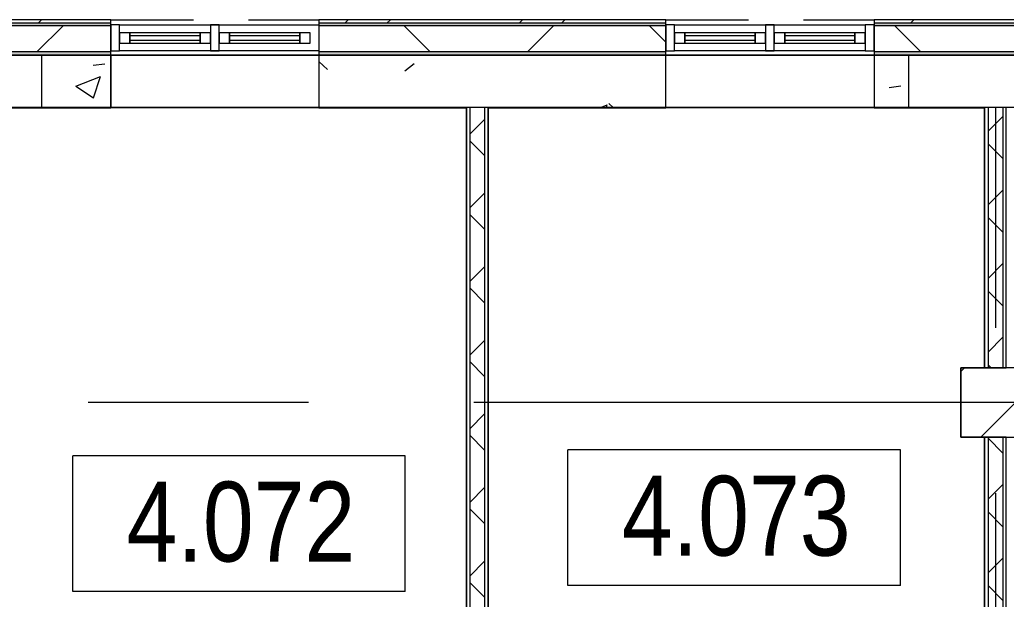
# Model space of a CAD drawing. Header units: millimetres. Extents: x 48966 to 294585, y -43515 to 30344.
# Drawn here: x 72307 to 77994, y 22583 to 25922 of the extents above; entities that cross this region are included whole.
import ezdxf

# ---------------------------------------------------------------- set-up
doc = ezdxf.new("R2010")
doc.units = ezdxf.units.MM
doc.linetypes.add('Осевые', pattern=[6350, 1270, -952.5, 3175, -952.5])
doc.linetypes.add('Сверху', pattern=[793.75, 476.25, -317.5])
for name, color, linetype, lineweight in [('Импосты витража', 7, 'Continuous', 9), ('Импосты витража-1', 7, 'Continuous', 18), ('Марки помещений', 7, 'Continuous', 9), ('Обобщенные модели', 7, 'Continuous', 9), ('Обобщенные модели-1', 7, 'Continuous', 18), ('Общие ребра', 7, 'Continuous', 9), ('Окна', 7, 'Continuous', 9), ('Окна-1', 7, 'Сверху', 9), ('Окна-2', 7, 'Continuous', 18), ('Оси-2', 7, 'Осевые', 9), ('Перекрытия', 7, 'Continuous', 9), ('Стены', 7, 'Continuous', 9), ('Стены-1', 7, 'Continuous', 18), ('Штриховка разреза-1', 7, 'Continuous', 9)]:
    doc.layers.add(name, color=color, linetype=linetype, lineweight=lineweight)
doc.styles.add('Arial Narrow_1', font='Arial Narrow.ttf', dxfattribs={"height": 460})
pattern_1 = [(45, (0, 0), (-212.132, 212.132), []), (135, (0, 0), (-212.132, -212.132), [])]
pattern_2 = [(0, (0, 0), (812.8, 203.2), [67.056, -542.544, 67.056, -542.544, -3251.2]), (0, (0, 0), (812.8, 203.2), [-1219.2, 67.056, -1152.144, 67.056, -542.544, -1422.4]), (0, (0, 0), (812.8, 203.2), [-3048, 67.056, -339.344, 67.056, -948.944]), (120, (304.8, 101.6), (-582.37636, 602.30545), [67.056, -542.544, 67.056, -542.544, -3251.2]), (120, (304.8, 101.6), (-582.37636, 602.30545), [-1219.2, 67.056, -1152.144, 67.056, -542.544, -1422.4]), (120, (304.8, 101.6), (-582.37636, 602.30545), [-3048, 67.056, -339.344, 67.056, -948.944]), (240, (406.4, 508), (-230.42364, -805.50545), [67.056, -542.544, 67.056, -542.544, -3251.2]), (240, (406.4, 508), (-230.42364, -805.50545), [-1219.2, 67.056, -1152.144, 67.056, -542.544, -1422.4]), (240, (406.4, 508), (-230.42364, -805.50545), [-3048, 67.056, -339.344, 67.056, -948.944])]
pattern_3 = [(50, (0, 0), (1457.472, -127.512), [152.4, -1676.4]), (355, (0, 0), (-281.942, 1528.454), [121.92, -1341.12]), (100.451, (121.5, -10.6), (1175.54, 1400.933), [129.52, -1424.72]), (46.184, (0, 406.4), (2168.632, -336.34), [228.6, -2514.6]), (96.636, (180.7, 378.4), (1899.22, 1979.42), [194.28, -2137.08]), (351.184, (0, 406.4), (1899.24, 1979.4), [182.88, -2011.68]), (21, (203.2, 304.8), (1212.915, -818.121), [152.4, -1676.4]), (326, (203.2, 304.8), (494.417, 1473.504), [121.92, -1341.12]), (71.451, (304.3, 236.6), (1707.337, 655.37), [129.52, -1424.72]), (37.5, (0, 0), (24.7094, 676.4402), [67.056, -1257.808, 67.056, -1294.384, -1346.2]), (37.5, (0, 0), (24.7094, 676.4402), [-2686.304, 67.056, -1279.144]), (7.5, (0, 0), (534.558, 801.444), [67.056, -709.168, 67.056, -1227.328, -513.08]), (7.5, (0, 0), (534.558, 801.444), [-2070.608, 67.056, -446.024]), (327.5, (-453.14, 0), (1084.7275, -45.8312), [67.056, -440.944, 67.056, -1517.904, -2103.12]), (327.5, (-453.14, 0), (1084.7275, -45.8312), [-2092.96, 67.056, -2036.064]), (317.5, (-656.3, 0), (1185.035, 203.414), [67.056, -593.344, 67.056, -985.52, -1493.52]), (317.5, (-656.3, 0), (1185.035, 203.414), [-1712.976, 67.056, -1426.464])]

# ---------------------------------------------------------------- blocks, each defined once
blk = doc.blocks.new('Обобщенные модели 6 - Обобщенные модели 6-1062437-План 4-го этажа на отм_ _8_400')
at = {"layer": 'Обобщенные модели'}
h = blk.add_hatch(dxfattribs=at)
h.set_pattern_fill('FP_7', color=256, style=0, pattern_type=2)
h.set_pattern_definition([(45, (0, 0), (-493.914, 493.914), []), (45, (493.9, 0), (-493.914, 493.914), [873.125, -174.625, 6.706, -167.919])])
h.paths.add_polyline_path([(82131.6, -24482.9), (82131.6, -24082.9), (81731.6, -24082.9), (81731.6, -24482.9)], flags=0)
h.paths.add_polyline_path([(82131.6, 23517.1), (82131.6, 23917.1), (81731.6, 23917.1), (81731.6, 23517.1)], flags=0)
h.paths.add_polyline_path([(78131.6, 23517.1), (78131.6, 23917.1), (77731.6, 23917.1), (77731.6, 23517.1)], flags=0)
h.paths.add_polyline_path([(71731.6, 23517.1), (72131.6, 23517.1), (72131.6, 23917.1), (71731.6, 23917.1)], flags=0)
h.paths.add_polyline_path([(65731.6, 23517.1), (66131.6, 23517.1), (66131.6, 23917.1), (65731.6, 23917.1)], flags=0)
at = {"layer": 'Обобщенные модели-1'}
for p, q in [((78131.6, 23917.1), (77731.6, 23917.1)), ((77731.6, 23917.1), (77731.6, 23517.1)), ((77731.6, 23517.1), (78131.6, 23517.1))]:
    blk.add_line(p, q, dxfattribs=at)
blk = doc.blocks.new('M_Окно-Квадратный проем - 1200 x 11450 mm-V1-План 4-го этажа на отм_ _8_400')
at = {"layer": 'Окна'}
for p, q in [((-608.2, -102.5), (-608.2, 102.5)), ((591.8, 102.5), (591.8, -102.5))]:
    blk.add_line(p, q, dxfattribs=at)
at = {"layer": 'Окна-1'}
for p, q in [((-608.2, 102.5), (591.8, 102.5)), ((591.8, -102.5), (-608.2, -102.5))]:
    blk.add_line(p, q, dxfattribs=at)
blk = doc.blocks.new('M_Окно-Квадратный проем - 1200 x 11450 mm-V2-План 4-го этажа на отм_ _8_400')
at = {"layer": 'Окна'}
for p, q in [((-608.2, -150), (-608.2, 150)), ((591.8, 150), (591.8, -150))]:
    blk.add_line(p, q, dxfattribs=at)
at = {"layer": 'Окна-1'}
for p, q in [((-608.2, 150), (591.8, 150)), ((591.8, -150), (-608.2, -150))]:
    blk.add_line(p, q, dxfattribs=at)
blk = doc.blocks.new('Прямоугольный импост - Прямоугольный импост 1-2125131-План 4-го этажа на отм_ _8_400')
at = {"layer": 'Импосты витража-1'}
for p, q in [((0, 75), (-50, 75)), ((-50, 75), (-50, -75)), ((0, -75), (0, 75)), ((-50, -75), (0, -75))]:
    blk.add_line(p, q, dxfattribs=at)
blk = doc.blocks.new('Панель окно - Верхнее левое-8278212-План 4-го этажа на отм_ _8_400')
at = {"layer": 'Окна'}
for p, q in [((202.5, 30), (-202.5, 30)), ((-202.5, 30), (-202.5, -30)), ((202.5, -30), (202.5, 30)), ((-202.5, -30), (202.5, -30))]:
    blk.add_line(p, q, dxfattribs=at)
at = {"layer": 'Окна-2'}
for p, q in [((-202.5, 30), (-262.5, 30)), ((-262.5, 30), (-262.5, -30)), ((-202.5, -30), (-202.5, 30)), ((202.5, 12.5), (-202.5, 12.5)), ((-202.5, 12.5), (-202.5, -12.5)), ((202.5, 30), (202.5, -30)), ((262.5, 30), (202.5, 30)), ((202.5, -12.5), (202.5, 12.5)), ((262.5, -30), (262.5, 30)), ((-262.5, -30), (-202.5, -30)), ((-202.5, -12.5), (202.5, -12.5)), ((202.5, -30), (262.5, -30))]:
    blk.add_line(p, q, dxfattribs=at)
blk = doc.blocks.new('Панель окно - Верхнее правое-8278211-План 4-го этажа на отм_ _8_400')
at = {"layer": 'Окна'}
for p, q in [((202.5, 30), (-202.5, 30)), ((-202.5, 30), (-202.5, -30)), ((202.5, -30), (202.5, 30)), ((-202.5, -30), (202.5, -30))]:
    blk.add_line(p, q, dxfattribs=at)
at = {"layer": 'Окна-2'}
for p, q in [((-202.5, 30), (-262.5, 30)), ((-262.5, 30), (-262.5, -30)), ((-202.5, -30), (-202.5, 30)), ((202.5, 12.5), (-202.5, 12.5)), ((-202.5, 12.5), (-202.5, -12.5)), ((202.5, 30), (202.5, -30)), ((262.5, 30), (202.5, 30)), ((202.5, -12.5), (202.5, 12.5)), ((262.5, -30), (262.5, 30)), ((-262.5, -30), (-202.5, -30)), ((-202.5, -12.5), (202.5, -12.5)), ((202.5, -30), (262.5, -30))]:
    blk.add_line(p, q, dxfattribs=at)
blk = doc.blocks.new('Прямоугольный импост - Прямоугольный импост 1-2125229-План 4-го этажа на отм_ _8_400')
at = {"layer": 'Импосты витража-1'}
for p, q in [((-50, 75), (0, 75)), ((-50, -75), (-50, 75)), ((0, 75), (0, -75)), ((0, -75), (-50, -75))]:
    blk.add_line(p, q, dxfattribs=at)
blk = doc.blocks.new('Прямоугольный импост - Прямоугольный импост 1-2108640-План 4-го этажа на отм_ _8_400')
at = {"layer": 'Импосты витража-1'}
for p, q in [((-25, 75), (25, 75)), ((-25, -75), (-25, 75)), ((25, 75), (25, -75)), ((25, -75), (-25, -75))]:
    blk.add_line(p, q, dxfattribs=at)
blk = doc.blocks.new('Прямоугольный импост - Прямоугольный импост 1-V5-План 4-го этажа на отм_ _8_400')
at = {"layer": 'Импосты витража'}
for p, q in [((76081.6, 25742.1), (76081.6, 25892.1)), ((76081.6, 25892.1), (76631.6, 25892.1)), ((76631.6, 25742.1), (76081.6, 25742.1))]:
    blk.add_line(p, q, dxfattribs=at)
blk = doc.blocks.new('Прямоугольный импост - Прямоугольный импост 1-2125097-План 4-го этажа на отм_ _8_400')
at = {"layer": 'Импосты витража'}
for p, q in [((99481.6, 25742.1), (99481.6, 25892.1)), ((99481.6, 25892.1), (100031.6, 25892.1)), ((100031.6, 25742.1), (99481.6, 25742.1))]:
    blk.add_line(p, q, dxfattribs=at)
blk = doc.blocks.new('Прямоугольный импост - Прямоугольный импост 1-2167323-План 4-го этажа на отм_ _8_400')
at = {"layer": 'Импосты витража'}
for p, q in [((67031.6, 25892.1), (67631.6, 25892.1)), ((67631.6, 25892.1), (67631.6, 25742.1)), ((67631.6, 25742.1), (67031.6, 25742.1))]:
    blk.add_line(p, q, dxfattribs=at)
blk = doc.blocks.new('Марка помещения_Р - Марка помещения-4575829-План 4-го этажа на отм_ _8_400')
at = {"layer": 'Марки помещений'}
for p, q in [((-4.79375, -1.95625), (-4.79375, 1.95625)), ((4.79375, 1.95625), (-4.79375, 1.95625)), ((4.79375, -1.95625), (4.79375, 1.95625)), ((4.79375, -1.95625), (-4.79375, -1.95625))]:
    blk.add_line(p, q, dxfattribs=at)

msp = doc.modelspace()

# ---------------------------------------------------------------- hatches: boundary and pattern name
at = {"layer": 'Штриховка разреза-1'}
h = msp.add_hatch(dxfattribs=at)
h.set_pattern_fill('FP_3', color=256, style=0, pattern_type=2)
h.set_pattern_definition([(45, (0, 0), (-707.107, 707.107), []), (135, (0, 0), (-707.107, -707.107), [])])
h.paths.add_polyline_path([(94631.6, 25737.1), (96431.6, 25737.1), (96431.6, 25887.1), (94631.6, 25887.1)], flags=0)
h.paths.add_polyline_path([(62013.6, 25737.1), (66431.6, 25737.1), (66431.6, 25887.1), (62015.3, 25887.1), (62013.6, 25831.1)], flags=0)
h.paths.add_polyline_path([(97631.6, 25737.1), (99431.6, 25737.1), (99431.6, 25887.1), (97631.6, 25887.1)], flags=0)
h.paths.add_polyline_path([(87163.9, 25737.1), (93431.6, 25737.1), (93431.6, 25887.1), (83631.6, 25887.1), (83631.6, 25737.1), (83922.9, 25737.1)], flags=0)
h.paths.add_polyline_path([(80681.8, 25737.1), (82431.6, 25737.1), (82431.6, 25887.1), (80431.6, 25887.1), (80431.6, 25737.1)], flags=0)
h.paths.add_polyline_path([(67631.6, 25737.1), (69631.6, 25737.1), (69631.6, 25887.1), (67631.6, 25887.1)], flags=0)
h.paths.add_polyline_path([(70831.6, 25737.1), (72831.6, 25737.1), (72831.6, 25887.1), (70831.6, 25887.1)], flags=0)
h.paths.add_polyline_path([(77440.7, 25737.1), (79231.6, 25737.1), (79231.6, 25887.1), (77231.6, 25887.1), (77231.6, 25737.1)], flags=0)
h.paths.add_polyline_path([(74031.6, 25737.1), (76031.6, 25737.1), (76031.6, 25887.1), (74031.6, 25887.1)], flags=0)
h = msp.add_hatch(dxfattribs=at)
h.set_pattern_fill('FP_1', color=256, style=0, pattern_type=2)
h.set_pattern_definition(pattern_2)
h.paths.add_polyline_path([(62015.3, 25887.1), (66431.6, 25887.1), (66431.6, 25902.1), (62015.8, 25901.7), (62015.3, 25887.1)], flags=0)
h.paths.add_polyline_path([(96431.6, 25887.1), (96431.6, 25902.1), (94631.6, 25902.1), (94631.6, 25887.1)], flags=0)
h.paths.add_polyline_path([(97631.6, 25887.1), (99431.6, 25887.1), (99431.6, 25902.1), (97631.6, 25902.1)], flags=0)
h.paths.add_polyline_path([(87163.9, 25887.1), (93431.6, 25887.1), (93431.6, 25902.1), (83631.6, 25902.1), (83631.6, 25887.1), (83922.9, 25887.1)], flags=0)
h.paths.add_polyline_path([(67631.6, 25887.1), (69631.6, 25887.1), (69631.6, 25902.1), (67631.6, 25902.1)], flags=0)
h.paths.add_polyline_path([(80681.8, 25887.1), (82431.6, 25887.1), (82431.6, 25902.1), (80431.6, 25902.1), (80431.6, 25887.1)], flags=0)
h.paths.add_polyline_path([(70831.6, 25887.1), (72831.6, 25887.1), (72831.6, 25902.1), (70831.6, 25902.1)], flags=0)
h.paths.add_polyline_path([(77440.7, 25887.1), (79231.6, 25887.1), (79231.6, 25902.1), (77231.6, 25902.1), (77231.6, 25887.1)], flags=0)
h.paths.add_polyline_path([(74031.6, 25887.1), (76031.6, 25887.1), (76031.6, 25902.1), (74031.6, 25902.1)], flags=0)
h = msp.add_hatch(dxfattribs=at)
h.set_pattern_fill('FP_2', color=256, style=0, pattern_type=2)
h.set_pattern_definition([(45, (0, 0), (-502.8943, 502.8943), []), (45, (0, 762), (-502.8943, 502.8943), [])])
h.paths.add_polyline_path([(62016.3, 25902.1), (66431.6, 25902.1), (66431.6, 25922.1), (62016.3, 25919.8), (62015.8, 25902.1)], flags=0)
h.paths.add_polyline_path([(96431.6, 25902.1), (96431.6, 25922.1), (94631.6, 25922.1), (94631.6, 25902.1)], flags=0)
h.paths.add_polyline_path([(97631.6, 25902.1), (99431.6, 25902.1), (99431.6, 25922.1), (97631.6, 25922.1)], flags=0)
h.paths.add_polyline_path([(87163.9, 25902.1), (93431.6, 25902.1), (93431.6, 25922.1), (83631.6, 25922.1), (83631.6, 25902.1), (83922.9, 25902.1)], flags=0)
h.paths.add_polyline_path([(67631.6, 25902.1), (69631.6, 25902.1), (69631.6, 25922.1), (67631.6, 25922.1)], flags=0)
h.paths.add_polyline_path([(82431.6, 25902.1), (82431.6, 25922.1), (80431.6, 25922.1), (80431.6, 25902.1), (80681.8, 25902.1)], flags=0)
h.paths.add_polyline_path([(77440.7, 25902.1), (79231.6, 25902.1), (79231.6, 25922.1), (77231.6, 25922.1), (77231.6, 25902.1)], flags=0)
h.paths.add_polyline_path([(70831.6, 25902.1), (72831.6, 25902.1), (72831.6, 25922.1), (70831.6, 25922.1)], flags=0)
h.paths.add_polyline_path([(74031.6, 25902.1), (76031.6, 25902.1), (76031.6, 25922.1), (74031.6, 25922.1)], flags=0)
h = msp.add_hatch(dxfattribs=at)
h.set_pattern_fill('FP_1', color=256, style=0, pattern_type=2)
h.set_pattern_definition(pattern_2)
h.paths.add_polyline_path([(74199.7, 25717.1), (76031.6, 25717.1), (76031.6, 25737.1), (74031.6, 25737.1), (74031.6, 25717.1)], flags=0)
h.paths.add_polyline_path([(96431.6, 25717.1), (96431.6, 25737.1), (94631.6, 25737.1), (94631.6, 25717.1)], flags=0)
h.paths.add_polyline_path([(62016.3, 25717.1), (66431.6, 25717.1), (66431.6, 25737.1), (62013.6, 25737.1), (62013.6, 25717.1)], flags=0)
h.paths.add_polyline_path([(97631.6, 25717.1), (99431.6, 25717.1), (99431.6, 25737.1), (97631.6, 25737.1)], flags=0)
h.paths.add_polyline_path([(87163.9, 25717.1), (93431.6, 25717.1), (93431.6, 25737.1), (83631.6, 25737.1), (83631.6, 25717.1), (83922.9, 25717.1)], flags=0)
h.paths.add_polyline_path([(67631.6, 25717.1), (69631.6, 25717.1), (69631.6, 25737.1), (67631.6, 25737.1)], flags=0)
h.paths.add_polyline_path([(80681.8, 25717.1), (82431.6, 25717.1), (82431.6, 25737.1), (80431.6, 25737.1), (80431.6, 25717.1)], flags=0)
h.paths.add_polyline_path([(70831.6, 25717.1), (72831.6, 25717.1), (72831.6, 25737.1), (70831.6, 25737.1)], flags=0)
h.paths.add_polyline_path([(77440.7, 25717.1), (79231.6, 25717.1), (79231.6, 25737.1), (77231.6, 25737.1), (77231.6, 25717.1)], flags=0)
h = msp.add_hatch(dxfattribs=at)
h.set_pattern_fill('FP_8', color=256, style=0, pattern_type=2)
h.set_pattern_definition(pattern_3)
h.paths.add_polyline_path([(72431.6, 25417.1), (72831.6, 25417.1), (72831.6, 25717.1), (72431.6, 25717.1)], flags=0)
h = msp.add_hatch(dxfattribs=at)
h.set_pattern_fill('FP_8', color=256, style=0, pattern_type=2)
h.set_pattern_definition(pattern_3)
h.paths.add_polyline_path([(75820.2, 25417.1), (76031.6, 25417.1), (76031.6, 25717.1), (74031.6, 25717.1), (74031.6, 25417.1), (75006.6, 25417.1)], flags=0)
h = msp.add_hatch(dxfattribs=at)
h.set_pattern_fill('FP_8', color=256, style=0, pattern_type=2)
h.set_pattern_definition(pattern_3)
h.paths.add_polyline_path([(77431.6, 25417.1), (77431.6, 25717.1), (77231.6, 25717.1), (77231.6, 25417.1)], flags=0)
h = msp.add_hatch(dxfattribs=at)
h.set_pattern_fill('FP_5', color=256, style=0, pattern_type=2)
h.set_pattern_definition(pattern_1)
h.paths.add_polyline_path([(74986.6, 21497.1), (74986.6, 25417.1), (74901.6, 25417.1), (74901.6, 21497.1)], flags=0)
h = msp.add_hatch(dxfattribs=at)
h.set_pattern_fill('FP_5', color=256, style=0, pattern_type=2)
h.set_pattern_definition(pattern_1)
h.paths.add_polyline_path([(77974.1, 23917.1), (77974.1, 25417.1), (77889.1, 25417.1), (77889.1, 23917.1)], flags=0)
h = msp.add_hatch(dxfattribs=at)
h.set_pattern_fill('FP_5', color=256, style=0, pattern_type=2)
h.set_pattern_definition(pattern_1)
h.paths.add_polyline_path([(77974.1, 19717.1), (77974.1, 23517.1), (77889.1, 23517.1), (77889.1, 19717.1)], flags=0)

# ---------------------------------------------------------------- linework, layer by layer
at = {"layer": 'Общие ребра'}
for p, q in [((72831.6, 25902.1), (70831.6, 25902.1)), ((72831.6, 25887.1), (70831.6, 25887.1)), ((76031.6, 25902.1), (74031.6, 25902.1)), ((76031.6, 25887.1), (74031.6, 25887.1)), ((79231.6, 25902.1), (77231.6, 25902.1)), ((79231.6, 25887.1), (77231.6, 25887.1)), ((72831.6, 25737.1), (70831.6, 25737.1)), ((76031.6, 25737.1), (74031.6, 25737.1)), ((79231.6, 25737.1), (77231.6, 25737.1)), ((74901.6, 25417.1), (74881.6, 25417.1)), ((74986.6, 25417.1), (74901.6, 25417.1)), ((74901.6, 25417.1), (74901.6, 21517.1)), ((75006.6, 25417.1), (74986.6, 25417.1)), ((74986.6, 25417.1), (74986.6, 21517.1)), ((75006.6, 25417.1), (76031.6, 25417.1)), ((76031.6, 25417.1), (75006.6, 25417.1)), ((77889.1, 25417.1), (77889.1, 23917.1)), ((77974.1, 25417.1), (77974.1, 23917.1)), ((77889.1, 23517.1), (77889.1, 19717.1)), ((77974.1, 23517.1), (77974.1, 19717.1))]:
    msp.add_line(p, q, dxfattribs=at)
at = {"layer": 'Оси-2'}
for p, q in [((150171.6, 25417.1), (50565.6, 25417.1)), ((77931.6, 25417.1), (77931.6, -41737.8)), ((150171.6, 23717.1), (50565.6, 23717.1))]:
    msp.add_line(p, q, dxfattribs=at)
at = {"layer": 'Перекрытия'}
for p, q in [((93321.6, 25717.1), (62031.1, 25717.1)), ((74881.6, 25417.1), (71994.1, 25417.1)), ((74881.6, 21517.1), (74881.6, 25417.1)), ((77869.1, 25417.1), (75006.6, 25417.1)), ((75006.6, 25417.1), (75006.6, 21517.1)), ((77869.1, 23917.1), (77869.1, 25417.1)), ((77731.6, 23517.1), (77731.6, 23917.1)), ((77731.6, 23917.1), (77869.1, 23917.1)), ((77869.1, 23517.1), (77731.6, 23517.1)), ((77869.1, 19717.1), (77869.1, 23517.1))]:
    msp.add_line(p, q, dxfattribs=at)
at = {"layer": 'Стены'}
for p, q in [((72831.6, 25717.1), (72831.6, 25417.1)), ((72831.6, 25717.1), (74031.6, 25717.1)), ((74031.6, 25717.1), (74031.6, 25417.1)), ((76031.6, 25717.1), (77231.6, 25717.1)), ((76031.6, 25417.1), (76031.6, 25717.1)), ((77231.6, 25717.1), (77231.6, 25417.1)), ((74031.6, 25417.1), (72831.6, 25417.1)), ((72831.6, 25417.1), (74031.6, 25417.1)), ((72831.6, 25415.1), (72831.6, 25417.1)), ((74031.6, 25415.1), (72831.6, 25415.1)), ((74031.6, 25415.1), (74031.6, 25417.1)), ((76031.6, 25417.1), (76031.6, 25415.1)), ((77231.6, 25415.1), (76031.6, 25415.1)), ((77231.6, 25415.1), (77231.6, 25417.1))]:
    msp.add_line(p, q, dxfattribs=at)
at = {"layer": 'Стены-1'}
for p, q in [((72831.6, 25922.1), (70831.6, 25922.1)), ((72831.6, 25717.1), (72831.6, 25922.1)), ((76031.6, 25922.1), (74031.6, 25922.1)), ((74031.6, 25922.1), (74031.6, 25717.1)), ((76031.6, 25717.1), (76031.6, 25922.1)), ((79231.6, 25922.1), (77231.6, 25922.1)), ((77231.6, 25922.1), (77231.6, 25717.1)), ((70831.6, 25717.1), (72831.6, 25717.1)), ((72831.6, 25717.1), (72431.6, 25717.1)), ((72431.6, 25717.1), (72431.6, 25417.1)), ((72831.6, 25417.1), (72831.6, 25717.1)), ((74031.6, 25717.1), (76031.6, 25717.1)), ((76031.6, 25717.1), (74031.6, 25717.1)), ((74031.6, 25717.1), (74031.6, 25417.1)), ((76031.6, 25417.1), (76031.6, 25717.1)), ((77231.6, 25717.1), (79231.6, 25717.1)), ((77431.6, 25717.1), (77231.6, 25717.1)), ((77231.6, 25717.1), (77231.6, 25417.1)), ((77431.6, 25417.1), (77431.6, 25717.1)), ((72831.6, 25417.1), (71994.1, 25417.1)), ((71996.1, 25415.1), (72831.6, 25415.1)), ((72431.6, 25417.1), (72831.6, 25417.1)), ((72831.6, 25415.1), (72831.6, 25417.1)), ((74031.6, 25417.1), (74881.6, 25417.1)), ((74879.6, 25417.1), (74031.6, 25417.1)), ((74031.6, 25417.1), (74031.6, 25415.1)), ((74031.6, 25415.1), (74879.6, 25415.1)), ((74881.6, 25417.1), (74881.6, 21517.1)), ((75006.6, 21517.1), (75006.6, 25417.1)), ((75006.6, 25417.1), (75006.6, 25415.1)), ((75008.6, 25415.1), (76031.6, 25415.1)), ((76031.6, 25415.1), (76031.6, 25417.1)), ((77231.6, 25417.1), (77431.6, 25417.1)), ((77869.1, 25417.1), (77231.6, 25417.1)), ((77231.6, 25417.1), (77231.6, 25415.1)), ((77231.6, 25415.1), (77867.1, 25415.1)), ((77994.1, 25417.1), (77869.1, 25417.1)), ((77869.1, 25417.1), (77869.1, 23917.1)), ((77869.1, 25415.1), (77869.1, 25417.1)), ((77994.1, 23917.1), (77994.1, 25417.1)), ((79231.6, 25417.1), (77994.1, 25417.1)), ((77994.1, 25417.1), (77994.1, 25415.1)), ((77869.1, 23917.1), (77994.1, 23917.1)), ((77994.1, 23517.1), (77869.1, 23517.1)), ((77869.1, 23517.1), (77869.1, 19717.1)), ((77994.1, 19717.1), (77994.1, 23517.1))]:
    msp.add_line(p, q, dxfattribs=at)

# ---------------------------------------------------------------- block references
at = {"layer": 'Импосты витража', "rotation": 180}
for name, p in [('Прямоугольный импост - Прямоугольный импост 1-2125131-План 4-го этажа на отм_ _8_400', (72831.6, 25817.1)), ('Прямоугольный импост - Прямоугольный импост 1-2125131-План 4-го этажа на отм_ _8_400', (76031.6, 25817.1)), ('Прямоугольный импост - Прямоугольный импост 1-2125097-План 4-го этажа на отм_ _8_400', (176663.2, 51634.2))]:
    msp.add_blockref(name, p, dxfattribs=at)
at = {"layer": 'Импосты витража'}
for name, p in [('Прямоугольный импост - Прямоугольный импост 1-V5-План 4-го этажа на отм_ _8_400', (-3200, 0)), ('Прямоугольный импост - Прямоугольный импост 1-2167323-План 4-го этажа на отм_ _8_400', (6400, 0)), ('Прямоугольный импост - Прямоугольный импост 1-V5-План 4-го этажа на отм_ _8_400', (0, 0))]:
    msp.add_blockref(name, p, dxfattribs=at)
at = {"layer": 'Импосты витража', "extrusion": (0, 0, -1), "rotation": 180}
for name, p in [('Прямоугольный импост - Прямоугольный импост 1-2108640-План 4-го этажа на отм_ _8_400', (-73431.6, 25817.1)), ('Прямоугольный импост - Прямоугольный импост 1-2108640-План 4-го этажа на отм_ _8_400', (-76631.6, 25817.1)), ('Прямоугольный импост - Прямоугольный импост 1-2125229-План 4-го этажа на отм_ _8_400', (-77231.6, 25817.1))]:
    msp.add_blockref(name, p, dxfattribs=at)
at = {"layer": 'Марки помещений', "xscale": 199.9999999999999, "yscale": 199.9999999999999, "zscale": 199.9999999999999}
for p in [(76426.1, 23052.8), (73570.9, 23018.8)]:
    msp.add_blockref('Марка помещения_Р - Марка помещения-4575829-План 4-го этажа на отм_ _8_400', p, dxfattribs=at)
at = {"layer": 'Обобщенные модели'}
msp.add_blockref('Обобщенные модели 6 - Обобщенные модели 6-1062437-План 4-го этажа на отм_ _8_400', (0, 0), dxfattribs=at)
at = {"layer": 'Окна', "rotation": 180}
for name, p in [('M_Окно-Квадратный проем - 1200 x 11450 mm-V1-План 4-го этажа на отм_ _8_400', (73423.4, 25819.6)), ('M_Окно-Квадратный проем - 1200 x 11450 mm-V1-План 4-го этажа на отм_ _8_400', (76623.4, 25819.6)), ('M_Окно-Квадратный проем - 1200 x 11450 mm-V2-План 4-го этажа на отм_ _8_400', (73423.4, 25567.1)), ('M_Окно-Квадратный проем - 1200 x 11450 mm-V2-План 4-го этажа на отм_ _8_400', (76623.4, 25567.1))]:
    msp.add_blockref(name, p, dxfattribs=at)
at = {"layer": 'Окна'}
for name, p in [('Панель окно - Верхнее левое-8278212-План 4-го этажа на отм_ _8_400', (73144.1, 25817.1)), ('Панель окно - Верхнее правое-8278211-План 4-го этажа на отм_ _8_400', (73719.1, 25817.1)), ('Панель окно - Верхнее левое-8278212-План 4-го этажа на отм_ _8_400', (76344.1, 25817.1)), ('Панель окно - Верхнее правое-8278211-План 4-го этажа на отм_ _8_400', (76919.1, 25817.1))]:
    msp.add_blockref(name, p, dxfattribs=at)

# ---------------------------------------------------------------- texts
at = {"layer": 'Марки помещений', "char_height": 460, "width": 1587.341, "attachment_point": 1, "style": 'Arial Narrow_1'}
for s, insert in [('4.072', (72923, 23260.7)), ('4.073', (75778.2, 23294.6))]:
    msp.add_mtext(s, dxfattribs=dict(at, insert=insert))

doc.saveas('drawing.dxf')
